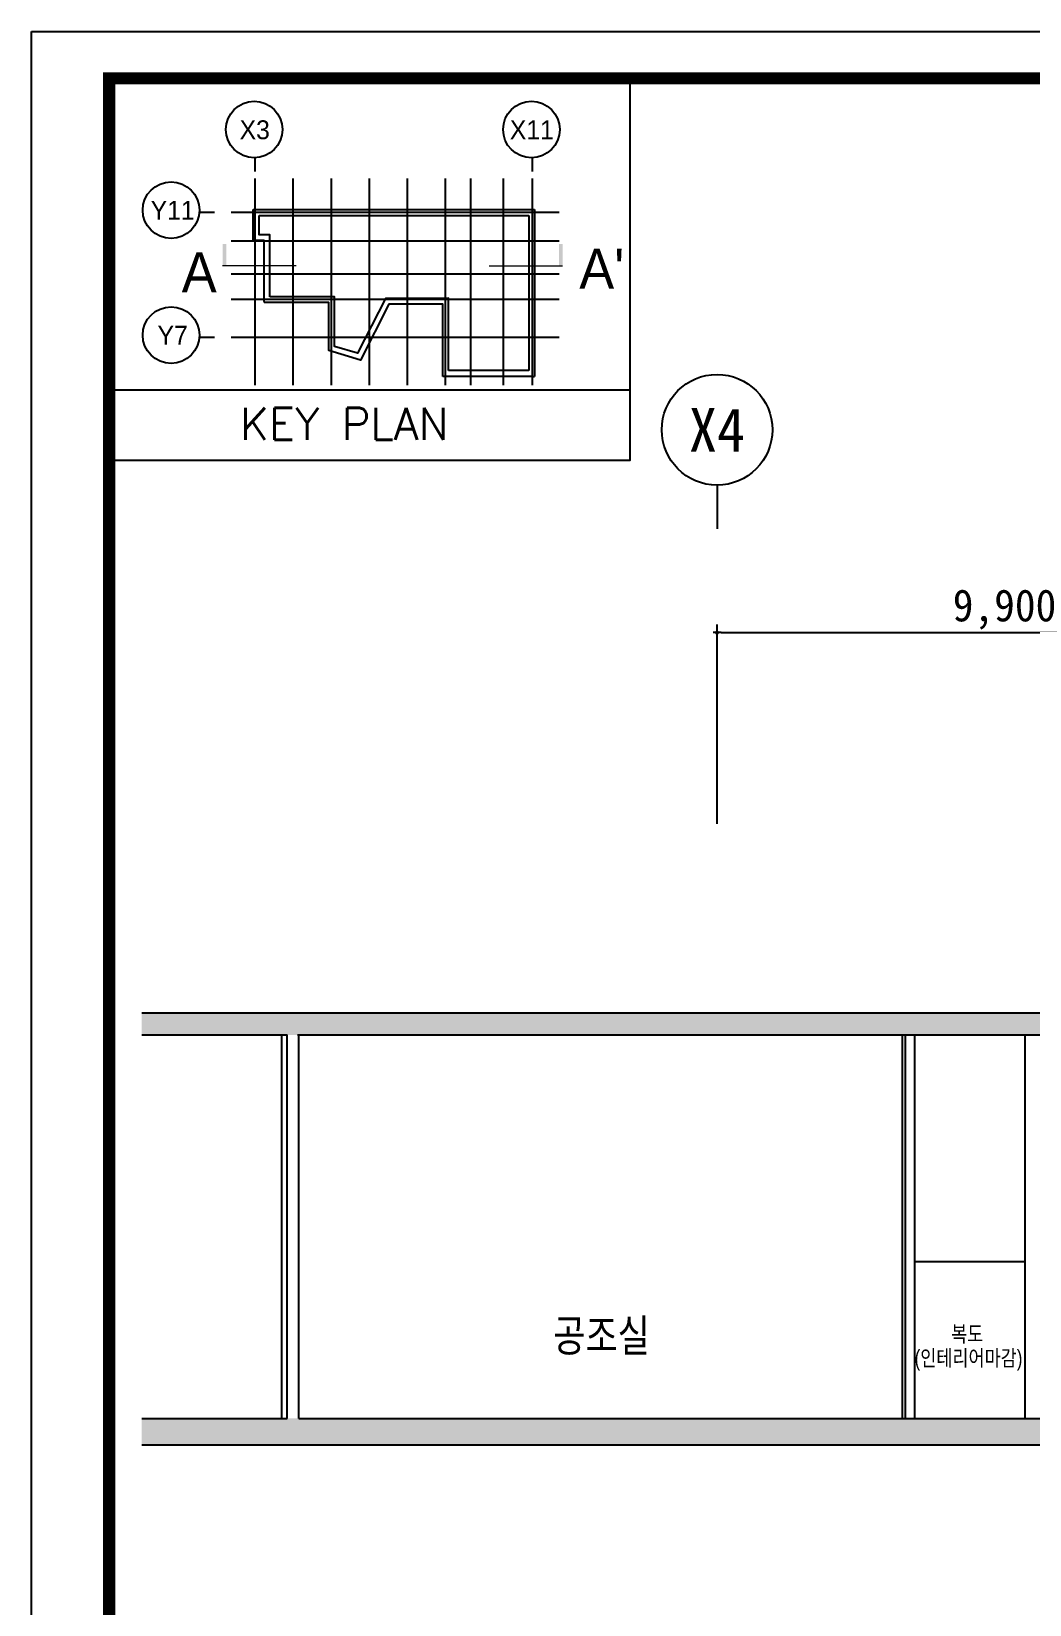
# Model space of a CAD drawing. Header units: millimetres. Extents: x 761574 to 813627, y -447408 to -384263.
# Drawn here: x 807394 to 808141, y -385442 to -384263 of the extents above; entities that cross this region are included whole.
import ezdxf
from ezdxf.enums import TextEntityAlignment as Align

# ---------------------------------------------------------------- set-up
doc = ezdxf.new("R2010")
doc.units = ezdxf.units.MM
doc.header["$LTSCALE"] = 500
doc.header["$PDMODE"] = 2
doc.layers.get('Defpoints').update_dxf_attribs({"color": 8})
for name, color, linetype in [('A-GRID-DIMS', 14, 'Continuous'), ('A-text', 3, 'Continuous'), ('ARCH', 9, 'Continuous'), ('DIM', 7, 'Continuous'), ('FORM', 7, 'Continuous'), ('ik_Line', 30, 'Continuous'), ('solid', 253, 'Continuous'), ('TEXT', 7, 'Continuous'), ('TEXT1', 2, 'Continuous'), ('방화석고', 9, 'Continuous'), ('변경사항', 6, 'Continuous'), ('크린판넬', 4, 'Continuous')]:
    doc.layers.add(name, color=color, linetype=linetype)
doc.layers.add('A-mark', color=2, linetype='Continuous', lineweight=0)
doc.styles.add('HDA-1', font='')
doc.styles.add('JH-TEX', font='HYWULM.TTF')
doc.styles.add('굴림', font='simple.shx', dxfattribs={"bigfont": 'whgtxt.shx'})
doc.styles.add('글씨1', font='stylu.ttf')
doc.styles.add('돋움', font='')
doc.styles.get('HDA-1').set_extended_font_data('Dotum')
doc.styles.get('돋움').set_extended_font_data('DotumChe')
doc.dimstyles.new('DIM270', dxfattribs={"dimscale": 3, "dimtxt": 3, "dimasz": 1, "dimexe": 2, "dimexo": 3, "dimgap": 1, "dimtad": 1, "dimtoh": 1, "dimdec": 0, "dimzin": 9, "dimdsep": 46, "dimtxsty": '돋움', "dimblk": 'dots', "dimcen": 0, "dimclrt": 3, "dimadec": 0, "dimazin": 0, "dimtm": 1e-09, "dimtfac": 1, "dimtdec": 0, "dimtix": 1, "dimtmove": 2, "dimatfit": 3, "dimldrblk": 'dots', "dimfxl": 0, "dimtolj": 1, "dimtzin": 0, "dimarcsym": 0})

# ---------------------------------------------------------------- blocks, each defined once
blk = doc.blocks.new('form')
at = {"layer": 'FORM', "color": 3}
blk.add_lwpolyline([(0, 562.79), (792.83, 562.79), (792.83, 0), (0, 0)], close=True, dxfattribs=at)
at = {"layer": 'FORM', "color": 2, "const_width": 1.94}
blk.add_lwpolyline([(12.48, 6.47), (12.48, 555.28), (781.78, 555.28), (781.78, 6.47)], close=True, dxfattribs=at)
blk = doc.blocks.new('*U2')
blk.add_line((0, 5), (0, 0))
blk.add_circle((0, 11.35), 6.35)
at = {"color": 3, "style": '돋움'}
blk.add_attdef('NO', text='', height=5, dxfattribs=at).set_placement((0, 11.35), align=Align.MIDDLE_CENTER)
blk = doc.blocks.new('dots')
blk.add_line((-1, 0), (1, 0))
at = {"const_width": 0.5}
blk.add_lwpolyline([(-0.25, 0, 1), (0.25, 0, 1)], format="xyb", close=True, dxfattribs=at)
blk = doc.blocks.new('*D45')
at = {"layer": 'Defpoints', "color": 0}
for p in [(808338.2, -384713.6), (807907.3, -384865.9), (808338.2, -384865.9)]:
    blk.add_point(p, dxfattribs=at)
at = {"layer": 'DIM', "color": 0, "lineweight": -2}
for p, q in [((807907.3, -384856.9), (807907.3, -384707.6)), ((808338.2, -384856.9), (808338.2, -384707.6)), ((807910.3, -384713.6), (808335.2, -384713.6))]:
    blk.add_line(p, q, dxfattribs=at)
at = {"layer": 'DIM', "color": 0, "lineweight": -2, "xscale": 3, "yscale": 3, "zscale": 3, "rotation": 180}
blk.add_blockref('dots', (807907.3, -384713.6), dxfattribs=at)
at = {"layer": 'DIM', "color": 0, "lineweight": -2, "xscale": 3, "yscale": 3, "zscale": 3}
blk.add_blockref('dots', (808338.2, -384713.6), dxfattribs=at)
at = {"layer": 'DIM', "color": 3, "insert": (808122.7, -384696.3), "char_height": 24, "attachment_point": 5, "style": '돋움'}
blk.add_mtext('\\A1;9,900', dxfattribs=at)
blk = doc.blocks.new('A$C569A640C')
at = {"layer": 'A-mark'}
blk.add_line((0, 0), (2268, 0), dxfattribs=at)
blk.add_solid([(2156, 0), (2268, 0), (2156, 672), (2268, 672)], dxfattribs=at)

msp = doc.modelspace()

# ---------------------------------------------------------------- hatches: boundary and pattern name
at = {"layer": 'ik_Line'}
h = msp.add_hatch(dxfattribs=at)
h.set_pattern_fill('AR-CONC', color=8, scale=2.56, style=0)
h.set_pattern_definition([(50, (-2188353.002, 961625.568), (18.361860675, -1.606454656), [1.92, -21.12]), (355, (-2188353.002, 961625.568), (-3.55203414, 19.25611862), [1.536, -16.896]), (100.4514, (-2188351.472, 961625.435), (14.80984017, 17.64965228), [1.63174886, -17.94923807]), (46.1842, (-2188353.002, 961630.688), (27.32137084, -4.23728677), [2.88, -31.68]), (96.6356, (-2188350.725, 961630.335), (23.92736526, 24.9374175), [2.44762337, -26.9238528]), (351.1842, (-2188353.002, 961630.688), (23.9273458, 24.93743618), [2.304, -25.344]), (21, (-2188350.442, 961629.408), (15.280820534, -10.3070436), [1.92, -21.12]), (326, (-2188350.442, 961629.408), (6.2288725, 18.56384115), [1.536, -16.896]), (71.4514, (-2188349.169, 961628.55), (21.50969929, 8.25678072), [1.63174886, -17.94923807]), (37.5, (-2188353.002, 961625.5685), (0.311292296, 8.522082658), [0, -16.6912, 0, -17.152, 0, -16.96]), (7.5, (-2188353.002, 961625.5685), (6.734580159, 10.096939824), [0, -9.7792, 0, -16.3072, 0, -6.464]), (327.5, (-2188358.711, 961625.5685), (13.665854366, -0.577404716), [0, -6.4, 0, -19.968, 0, -26.496]), (317.5, (-2188361.271, 961625.568), (14.929565935, 2.562687548), [0, -8.32, 0, -13.2608, 0, -18.816])])
h.paths.add_polyline_path([(807476.2, -384998.3), (810100.7, -384998.3), (810100.7, -385015), (807476.2, -385015)])
h = msp.add_hatch(dxfattribs=at)
h.set_pattern_fill('AR-CONC', color=8, scale=2.56, style=0)
h.set_pattern_definition([(50, (-2189542.116, 961534.237), (18.361860675, -1.606454656), [1.92, -21.12]), (355, (-2189542.116, 961534.237), (-3.55203414, 19.25611862), [1.536, -16.896]), (100.4514, (-2189540.586, 961534.103), (14.80984017, 17.64965228), [1.63174886, -17.94923807]), (46.1842, (-2189542.116, 961539.357), (27.32137084, -4.23728677), [2.88, -31.68]), (96.6356, (-2189539.84, 961539.004), (23.92736526, 24.9374175), [2.44762337, -26.9238528]), (351.1842, (-2189542.116, 961539.357), (23.9273458, 24.93743618), [2.304, -25.344]), (21, (-2189539.556, 961538.077), (15.280820534, -10.3070436), [1.92, -21.12]), (326, (-2189539.556, 961538.077), (6.2288725, 18.56384115), [1.536, -16.896]), (71.4514, (-2189538.282, 961537.218), (21.50969929, 8.25678072), [1.63174886, -17.94923807]), (37.5, (-2189542.116, 961534.237), (0.311292296, 8.522082658), [0, -16.6912, 0, -17.152, 0, -16.96]), (7.5, (-2189542.116, 961534.237), (6.734580159, 10.096939824), [0, -9.7792, 0, -16.3072, 0, -6.464]), (327.5, (-2189547.8246, 961534.237), (13.665854366, -0.577404716), [0, -6.4, 0, -19.968, 0, -26.496]), (317.5, (-2189550.385, 961534.237), (14.929565935, 2.562687548), [0, -8.32, 0, -13.2608, 0, -18.816])])
h.paths.add_polyline_path([(807476.2, -385302.2), (810643.8, -385302.2), (810643.8, -385322), (807476.2, -385322)])

# ---------------------------------------------------------------- linework, layer by layer
at = {"color": 2}
for p, q in [((807476.2, -384998.3), (810100.7, -384998.3)), ((807476.2, -385015), (807585.3, -385015)), ((807585.3, -385302.2), (807585.3, -385015)), ((807593, -385015), (809752.5, -385015)), ((807594, -385302.2), (807594, -385015)), ((807476.2, -385302.2), (807585.3, -385302.2)), ((807580.9, -385302.2), (807585.3, -385302.2)), ((807594, -385302.2), (809752.5, -385302.2)), ((807476.2, -385322), (810643.8, -385322))]:
    msp.add_line(p, q, dxfattribs=at)
at = {"layer": 'A-GRID-DIMS'}
for p, q in [((807561, -384373.4), (807561, -384528.3)), ((807589.5, -384373.4), (807589.5, -384528.3)), ((807618.1, -384373.6), (807618.1, -384528.3)), ((807646.6, -384373.4), (807646.6, -384528.3)), ((807675.1, -384373.4), (807675.1, -384528.3)), ((807703.6, -384373.4), (807703.6, -384528.3)), ((807722.6, -384373.4), (807722.6, -384528.3)), ((807747.1, -384373.4), (807747.1, -384528.3)), ((807768.7, -384373.4), (807768.7, -384528.3)), ((807543.2, -384398.7), (807789.1, -384398.7)), ((807543.2, -384420.3), (807789.1, -384420.3)), ((807543.2, -384444.8), (807789.1, -384444.8)), ((807543.2, -384463.8), (807789.1, -384463.8)), ((807543.2, -384492.3), (807789.1, -384492.3))]:
    msp.add_line(p, q, dxfattribs=at)
at = {"layer": 'ARCH'}
for p, q in [((807580.9, -385015), (807580.9, -385302.2)), ((807580.9, -385015), (807580.9, -385302.2)), ((807585.3, -385302.2), (807585.3, -385015))]:
    msp.add_line(p, q, dxfattribs=at)
msp.add_lwpolyline([(807580.9, -385015), (807580.9, -385302.2)], dxfattribs=at)
msp.add_lwpolyline([(807580.9, -385015), (807580.9, -385302.2)], dxfattribs=at)
at = {"layer": 'DIM'}
for p, q in [((807561, -384358), (807561, -384368.2)), ((807768.7, -384358), (807768.7, -384368.2)), ((807519.4, -384398.7), (807530.8, -384398.7)), ((807519.4, -384492.3), (807530.8, -384492.3))]:
    msp.add_line(p, q, dxfattribs=at)
for centre in [(807560.5, -384336.8), (807768.2, -384336.8), (807498.2, -384397.2), (807498.2, -384490.8)]:
    msp.add_circle(centre, 21.2, dxfattribs=at)
at = {"layer": 'ik_Line', "color": 8}
msp.add_line((808055.3, -385184.7), (808138, -385184.7), dxfattribs=at)
at = {"layer": '방화석고'}
for p, q in [((808046.1, -385015), (808046.1, -385302.2)), ((808048.3, -385015), (808048.3, -385302.2)), ((808055.3, -385015), (808055.3, -385302.2))]:
    msp.add_line(p, q, dxfattribs=at)
at = {"layer": '방화석고', "linetype": 'Continuous'}
msp.add_line((808138, -385015), (808138, -385302.2), dxfattribs=at)
msp.add_line((808138, -385015), (808138, -385302.2), dxfattribs=at)
at = {"layer": '변경사항', "color": 2}
for p, q in [((807559.7, -384397.8), (807559.7, -384396.8)), ((807567.9, -384465.7), (807567.9, -384466.3)), ((807702.6, -384521.7), (807701.9, -384521.7)), ((807769.6, -384521.7), (807770.6, -384521.7))]:
    msp.add_line(p, q, dxfattribs=at)
at = {"layer": '변경사항'}
msp.add_line((807841.9, -384532), (807451.8, -384532), dxfattribs=at)
msp.add_lwpolyline([(807841.9, -384298.4), (807841.9, -384584.8), (807451.8, -384584.8)], dxfattribs=at)
at = {"layer": '변경사항', "color": 2}
for points in [[(807559.7, -384396.8), (807770.6, -384396.8)], [(807567.9, -384465.7), (807567.9, -384420.4), (807567.9, -384419.9), (807559.7, -384419.9), (807559.7, -384397.8)], [(807564.1, -384401.1), (807766.3, -384401.1)], [(807572.3, -384462), (807572.3, -384420.4), (807572.3, -384415.6), (807564.1, -384415.6), (807564.1, -384401.1)], [(807766.3, -384401.1), (807766.3, -384517.4)], [(807770.6, -384396.8), (807770.6, -384521.7)], [(807706.2, -384517.4), (807706.2, -384463.2), (807658.8, -384463.3), (807637.9, -384504.3), (807620.7, -384499.2), (807620.7, -384462), (807572.3, -384462)], [(807701.9, -384521.7), (807701.9, -384467.5), (807661.4, -384467.6), (807640.1, -384509.5), (807616.4, -384502.4), (807616.4, -384466.3), (807567.9, -384466.3)], [(807766.3, -384517.4), (807706.2, -384517.4)], [(807769.6, -384521.7), (807702.6, -384521.7)]]:
    msp.add_lwpolyline(points, dxfattribs=at)
at = {"layer": '크린판넬', "linetype": 'Continuous'}
msp.add_line((807594, -385302.2), (809752.5, -385302.2), dxfattribs=at)

# ---------------------------------------------------------------- block references
at = {"xscale": 4.664794793181378, "yscale": 4.664794793181378, "zscale": 4.664794793181378}
msp.add_blockref('form', (807393.6, -386888.7), dxfattribs=at)
at = {"layer": 'A-mark', "color": 2, "xscale": 0.02430000000000001, "yscale": 0.02430000000000001, "zscale": 0.02430000000000001}
msp.add_blockref('A$C569A640C', (807736.5, -384439), dxfattribs=at)
at = {"layer": 'DIM', "xscale": 6.527993697451324, "yscale": 6.527993697451324, "zscale": 6.527993697451324}
msp.add_blockref('*U2', (807907.3, -384635.8), dxfattribs=at).add_auto_attribs({'NO': 'X4'})
at = {"layer": 'solid', "xscale": -0.02430000000000001, "yscale": 0.02430000000000001, "zscale": 0.02430000000000001}
msp.add_blockref('A$C569A640C', (807591.9, -384439), dxfattribs=at)

# ---------------------------------------------------------------- texts
at = {"layer": 'A-text', "color": 3, "style": 'HDA-1'}
for s, p in [("A'", (807820.9, -384441.1)), ('A', (807519.3, -384443.7))]:
    msp.add_text(s, height=30, dxfattribs=at).set_placement(p, align=Align.MIDDLE_CENTER)
at = {"layer": 'DIM', "color": 2, "style": 'JH-TEX'}
for s, p in [('X3', (807560.9, -384337)), ('X11', (807768.5, -384337)), ('Y11', (807499.4, -384397.3)), ('Y7', (807499.4, -384490.9))]:
    msp.add_text(s, height=14.16, dxfattribs=at).set_placement(p, align=Align.MIDDLE)
at = {"layer": 'ik_Line', "color": 8, "style": '글씨1', "width": 0.8}
for s, p in [('복도', (808082.7, -385244.9)), ('(인테리어마감)', (808055.3, -385262.9))]:
    msp.add_text(s, height=12, dxfattribs=at).set_placement(p)
at = {"layer": 'TEXT', "ltscale": 2, "style": '굴림'}
msp.add_text('KEY PLAN', height=24, dxfattribs=at).set_placement((807549.9, -384569.2))
at = {"layer": 'TEXT1', "color": 7, "linetype": 'ByBlock', "style": '글씨1', "width": 0.8}
msp.add_text('공조실', height=24, dxfattribs=at).set_placement((807784.6, -385252.1))

# ---------------------------------------------------------------- dimensions: what is measured, and where the dimension line sits
at = {"layer": 'DIM'}
dim = msp.add_linear_dim(base=(808338.2, -384713.6), p1=(807907.3, -384865.9), p2=(808338.2, -384865.9), text='9,900', dimstyle='DIM270', override={"dimtxt": 8}, dxfattribs=at)
dim.commit()
dim.dimension.update_dxf_attribs({"geometry": '*D45', "text_midpoint": (808122.7, -384696.3)})

doc.saveas('drawing.dxf')
